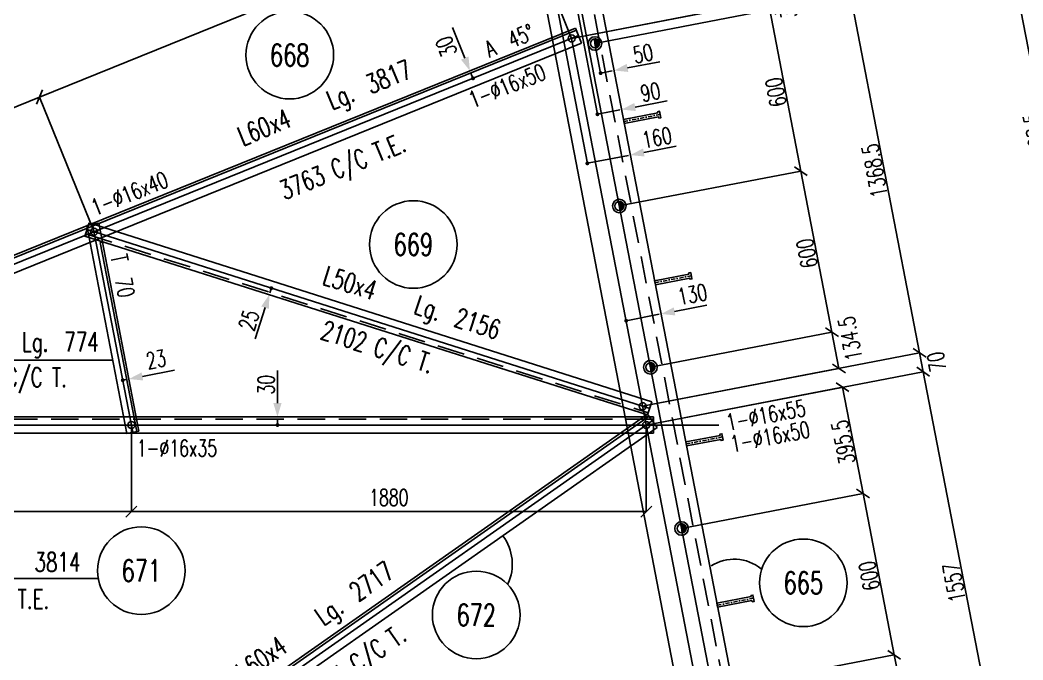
# Model space of a CAD drawing. Extents: x 650600 to 666820, y -4460 to 7020.
# Drawn here: x 656756 to 660417, y 2921 to 5260 of the extents above; entities that cross this region are included whole.
import ezdxf
from ezdxf.enums import TextEntityAlignment as Align

# ---------------------------------------------------------------- set-up
doc = ezdxf.new("R2010")
doc.units = 0
doc.header["$LTSCALE"] = 200
doc.header["$MEASUREMENT"] = 0
doc.linetypes.add('DASHDOT', pattern=[1, 0.5, -0.25, 0, -0.25])
doc.linetypes.add('DASHED', pattern=[0.75, 0.5, -0.25])
doc.layers.get('0').update_dxf_attribs({"linetype": 'CONTINUOUS'})
for name, color, linetype in [('ASSI', 6, 'CONTINUOUS'), ('BOLLINI_1', 7, 'CONTINUOUS'), ('Echelon', 1, 'CONTINUOUS'), ('FORI', 2, 'CONTINUOUS'), ('LINEA_ANG', 2, 'CONTINUOUS'), ('LS', 7, 'CONTINUOUS'), ('MZ', 6, 'DASHDOT'), ('QT_MAL', 7, 'CONTINUOUS'), ('QT_MPR', 7, 'CONTINUOUS'), ('QT_MSP', 7, 'CONTINUOUS'), ('TRAT-Y', 7, 'DASHED')]:
    doc.layers.add(name, color=color, linetype=linetype)
doc.styles.add('QUOTE', font='ROMANS8.SHX', dxfattribs={"width": 0.7})
doc.styles.add('RQL', font='ROMANS8.SHX', dxfattribs={"width": 0.7})
doc.styles.add('RS', font='ROMANS8.shx', dxfattribs={"width": 0.7})
doc.styles.get("Standard").update_dxf_attribs({"font": 'ROMANS8.SHX', "width": 0.7})
doc.dimstyles.new('FRECCE1', dxfattribs={"dimtxt": 60, "dimasz": 6.66, "dimexe": 0, "dimexo": 0, "dimgap": 1, "dimtad": 1, "dimzin": 0, "dimdsep": 46, "dimtxsty": 'RS', "dimblk1": 'QUOTP', "dimblk2": 'QUOTF', "dimsah": 1, "dimcen": 0, "dimclrd": 2, "dimclre": 2, "dimclrt": 7, "dimadec": 0, "dimazin": 0, "dimtfac": 1, "dimtix": 1, "dimtmove": 2, "dimatfit": 3, "dimldrblk": 'QUOTP', "dimfxl": 1, "dimtolj": 1, "dimtzin": 0, "dimarcsym": 0})
doc.dimstyles.new('TRATTO', dxfattribs={"dimscale": 0, "dimtxt": 60, "dimasz": 40, "dimexe": 0, "dimexo": 0, "dimgap": 5, "dimtad": 1, "dimrnd": 0.5, "dimdsep": 46, "dimtxsty": 'RS', "dimblk1": 'OBLIQUE', "dimblk2": 'OBLIQUE', "dimsah": 1, "dimcen": 0.09, "dimclrd": 2, "dimclre": 2, "dimclrt": 7, "dimadec": 0, "dimazin": 0, "dimtfac": 1, "dimtix": 1, "dimtmove": 2, "dimatfit": 3, "dimfxl": 1, "dimtolj": 1, "dimtzin": 0, "dimarcsym": 0})

# ---------------------------------------------------------------- blocks, each defined once
blk = doc.blocks.new('ASSE98')
blk.add_line((0, 0), (1, 0))
at = {"color": 7, "flags": 1}
for tag, p in [('LAV1', (3.07431, 6.82847)), ('LAV2', (3.07431, 6.49513)), ('LAV3', (3.07431, 6.1618)), ('LAV4', (3.07431, 5.82847)), ('LAV5', (3.07431, 5.49513)), ('LAV6', (3.07431, 5.1618)), ('LAV7', (3.07431, 4.82847)), ('LAV8', (3.07431, 4.49513)), ('LAV9', (3.07431, 4.1618)), ('LAV10', (3.07431, 3.82847))]:
    blk.add_attdef(tag, p, '', height=0.2, dxfattribs=at)
at = {"color": 7, "style": 'QUOTE', "width": 0.5, "flags": 1}
for tag, p in [('TI', (1.38308, 6.82731)), ('DI_S', (1.38308, 6.42178)), ('D_S', (1.38308, 6.02092)), ('E_S', (1.38308, 5.68065)), ('NFORI', (1.36454, 5.29792)), ('ALAR', (1.36349, 4.93246)), ('FAM', (1.3775, 4.54645)), ('ALA', (1.38308, 4.19257)), ('DISP2', (1.38308, 3.84971)), ('DISP1', (1.38308, 3.50686)), ('PINZAF', (1.38308, 3.164)), ('PINZAI', (1.38308, 2.82114)), ('TRP', (1.38308, 2.47829)), ('NP', (1.38308, 2.13543)), ('SV', (1.38308, 1.79257)), ('PESO', (1.38308, 1.44971)), ('QUA', (1.38308, 1.10686)), ('LUN', (1.38308, 0.764)), ('PROF', (1.38308, 0.42114)), ('POS', (1.38308, 0.07829))]:
    blk.add_attdef(tag, p, '', height=0.2, dxfattribs=at)
blk = doc.blocks.new('QUOTP')
at = {"layer": 'ASSI', "color": 2, "const_width": 1.07}
blk.add_lwpolyline([(-0.53, 0, 1), (0.53, 0, 1)], format="xyb", close=True, dxfattribs=at)
blk = doc.blocks.new('QUOTF')
at = {"layer": 'LS', "color": 2}
blk.add_line((7.5, 0), (25.5, 0), dxfattribs=at)
blk.add_solid([(7.5, 2.25), (0, 0), (7.5, -2.25)], dxfattribs=at)
blk = doc.blocks.new('*D19')
at = {"layer": 'QT_MAL', "color": 2, "lineweight": -2, "transparency": 16777216}
for p, q in [((658833.6, 4737.3), (658977.6, 4765.1)), ((658827, 4736), (658827, 4736))]:
    blk.add_line(p, q, dxfattribs=at)
at = {"layer": 'QT_MAL', "color": 2, "lineweight": -2, "transparency": 16777216, "xscale": 6.66, "yscale": 6.66, "zscale": 6.66}
for name, p, rotation in [('QUOTF', (658984.1, 4766.3), 10.91543261025215), ('QUOTP', (658827, 4736), 190.9154326102521)]:
    blk.add_blockref(name, p, dxfattribs=dict(at, rotation=rotation))
at = {"layer": 'QT_MAL', "color": 7, "transparency": 16777216, "insert": (659081, 4829.9), "char_height": 60, "attachment_point": 5, "rotation": 10.9154, "style": 'RS'}
blk.add_mtext('\\A1;160', dxfattribs=at)
blk = doc.blocks.new('*D20')
at = {"layer": 'QT_MAL', "color": 2, "lineweight": -2, "transparency": 16777216}
for p, q in [((658863.7, 4915.4), (658863.7, 4915.4)), ((658870.3, 4916.7), (658945.6, 4931.2)), ((658952.1, 4932.4), (658952.1, 4932.4))]:
    blk.add_line(p, q, dxfattribs=at)
at = {"layer": 'QT_MAL', "color": 2, "lineweight": -2, "transparency": 16777216, "xscale": 6.66, "yscale": 6.66, "zscale": 6.66}
for name, p, rotation in [('QUOTF', (658952.1, 4932.4), 10.91543261025337), ('QUOTP', (658863.7, 4915.4), 190.9154326102534)]:
    blk.add_blockref(name, p, dxfattribs=dict(at, rotation=rotation))
at = {"layer": 'QT_MAL', "color": 7, "transparency": 16777216, "insert": (659057.2, 4996.4), "char_height": 60, "attachment_point": 5, "rotation": 10.9154, "style": 'RS'}
blk.add_mtext('\\A1;90', dxfattribs=at)
blk = doc.blocks.new('16')
blk.add_circle((0, 0), 1)
blk = doc.blocks.new('_OBLIQUE')
at = {"color": 0, "linetype": 'ByBlock'}
blk.add_line((-0.5, -0.5), (0.5, 0.5), dxfattribs=at)
blk = doc.blocks.new('*D29')
at = {"layer": 'QT_MPR', "color": 2, "lineweight": -2, "transparency": 16777216}
for p, q in [((658570.3, 5684.5), (656826.6, 4978.1)), ((658769.6, 5192.5), (658570.3, 5684.5)), ((657025.8, 4486.1), (656826.6, 4978.1))]:
    blk.add_line(p, q, dxfattribs=at)
at = {"layer": 'QT_MPR', "color": 2, "lineweight": -2, "transparency": 16777216, "xscale": 40, "yscale": 40, "zscale": 40}
for p, rotation in [((658570.3, 5684.5), 22.05276340937725), ((656826.6, 4978.1), 202.0527634093773)]:
    blk.add_blockref('_OBLIQUE', p, dxfattribs=dict(at, rotation=rotation))
at = {"layer": 'QT_MPR', "color": 7, "transparency": 16777216, "insert": (657755.8, 5415.3), "char_height": 60, "attachment_point": 5, "rotation": 22.0528, "style": 'RS'}
blk.add_mtext('\\A1;1881.5', dxfattribs=at)
blk = doc.blocks.new('*D30')
at = {"layer": 'QT_MPR', "color": 2, "lineweight": -2, "transparency": 16777216}
for p, q in [((656826.6, 4978.1), (655082.8, 4271.7)), ((657025.8, 4486.1), (656826.6, 4978.1)), ((655282.1, 3779.8), (655082.8, 4271.7))]:
    blk.add_line(p, q, dxfattribs=at)
at = {"layer": 'QT_MPR', "color": 2, "lineweight": -2, "transparency": 16777216, "xscale": 40, "yscale": 40, "zscale": 40}
for p, rotation in [((656826.6, 4978.1), 22.05276340937725), ((655082.8, 4271.7), 202.0527634093773)]:
    blk.add_blockref('_OBLIQUE', p, dxfattribs=dict(at, rotation=rotation))
at = {"layer": 'QT_MPR', "color": 7, "transparency": 16777216, "insert": (655940.2, 4669.4), "char_height": 60, "attachment_point": 5, "rotation": 22.0528, "style": 'RS'}
blk.add_mtext('\\A1;1881.5', dxfattribs=at)
blk = doc.blocks.new('*D31')
at = {"layer": 'QT_MPR', "color": 2, "lineweight": -2, "transparency": 16777216}
for p, q in [((657162.1, 3779.8), (657162.1, 3463.4)), ((659042, 3779.8), (659042, 3463.4)), ((659042, 3463.4), (657162.1, 3463.4))]:
    blk.add_line(p, q, dxfattribs=at)
at = {"layer": 'QT_MPR', "color": 2, "lineweight": -2, "transparency": 16777216, "xscale": 40, "yscale": 40, "zscale": 40, "rotation": 180}
blk.add_blockref('_OBLIQUE', (657162.1, 3463.4), dxfattribs=at)
at = {"layer": 'QT_MPR', "color": 2, "lineweight": -2, "transparency": 16777216, "xscale": 40, "yscale": 40, "zscale": 40}
blk.add_blockref('_OBLIQUE', (659042, 3463.4), dxfattribs=at)
at = {"layer": 'QT_MPR', "color": 7, "transparency": 16777216, "insert": (658102, 3515.1), "char_height": 60, "attachment_point": 5, "style": 'RS'}
blk.add_mtext('\\A1;1880', dxfattribs=at)
blk = doc.blocks.new('*D32')
at = {"layer": 'QT_MPR', "color": 2, "lineweight": -2, "transparency": 16777216}
for p, q in [((655282.1, 3779.8), (655282.1, 3463.4)), ((657162.1, 3779.8), (657162.1, 3463.4)), ((657162.1, 3463.4), (655282.1, 3463.4))]:
    blk.add_line(p, q, dxfattribs=at)
at = {"layer": 'QT_MPR', "color": 2, "lineweight": -2, "transparency": 16777216, "xscale": 40, "yscale": 40, "zscale": 40, "rotation": 180}
blk.add_blockref('_OBLIQUE', (655282.1, 3463.4), dxfattribs=at)
at = {"layer": 'QT_MPR', "color": 2, "lineweight": -2, "transparency": 16777216, "xscale": 40, "yscale": 40, "zscale": 40}
blk.add_blockref('_OBLIQUE', (657162.1, 3463.4), dxfattribs=at)
at = {"layer": 'QT_MPR', "color": 7, "transparency": 16777216, "insert": (656222.1, 3512), "char_height": 60, "attachment_point": 5, "style": 'RS'}
blk.add_mtext('\\A1;1880', dxfattribs=at)
blk = doc.blocks.new('P20')
at = {"color": 0}
for p, q in [((0, 0.98), (0.02, 1)), ((0, 0.94), (0.06, 1)), ((1, -0.01), (0, 0.99)), ((0, 0.89), (0.1, 0.99)), ((0, 0.85), (0.14, 0.99)), ((0, 0.8), (0.18, 0.98)), ((0, 0.76), (0.22, 0.98)), ((0, 0.71), (0.25, 0.97)), ((0, 0.67), (0.29, 0.96)), ((1, -0.05), (0, 0.95)), ((0, 0.62), (0.32, 0.95)), ((0, 0.58), (0.36, 0.93)), ((0, 0.53), (0.39, 0.92)), ((0, 0.49), (0.42, 0.91)), ((1, -0.09), (0, 0.9)), ((0, 0.44), (0.45, 0.89)), ((0, 0.4), (0.48, 0.88)), ((0.99, -0.13), (0, 0.86)), ((0, 0.35), (0.51, 0.86)), ((0, 0.31), (0.54, 0.84)), ((0, 0.26), (0.56, 0.83)), ((0.99, -0.17), (0, 0.81)), ((0, 0.22), (0.59, 0.81)), ((0, 0.17), (0.61, 0.79)), ((0.98, -0.21), (0, 0.77)), ((0, 0.13), (0.64, 0.77)), ((0, 0.08), (0.66, 0.75)), ((0, 0.04), (0.69, 0.73)), ((0.97, -0.25), (0, 0.72)), ((0, -0.01), (0.71, 0.7)), ((0.96, -0.28), (0, 0.68)), ((0, -0.05), (0.73, 0.68)), ((0, -0.1), (0.75, 0.66)), ((0.95, -0.32), (0, 0.63)), ((0, -0.14), (0.77, 0.63)), ((0, -0.19), (0.79, 0.61)), ((0.94, -0.35), (0, 0.59)), ((0, -0.23), (0.81, 0.58)), ((0, -0.28), (0.83, 0.56)), ((0.92, -0.38), (0, 0.54)), ((0, -0.32), (0.85, 0.53)), ((0.91, -0.41), (0, 0.5)), ((0, -0.36), (0.87, 0.5)), ((0, -0.41), (0.88, 0.47)), ((0.9, -0.44), (0, 0.45)), ((0, -0.45), (0.9, 0.44)), ((0.88, -0.47), (0, 0.41)), ((0, -0.5), (0.91, 0.41)), ((0, -0.54), (0.92, 0.38)), ((0.87, -0.5), (0, 0.36)), ((0, -0.59), (0.94, 0.35)), ((0.85, -0.53), (0, 0.32)), ((0, -0.63), (0.95, 0.31)), ((0, -0.68), (0.96, 0.28)), ((0.83, -0.56), (0, 0.27)), ((0, -0.72), (0.97, 0.25)), ((0.81, -0.58), (0, 0.23)), ((0, -0.77), (0.98, 0.21)), ((0.79, -0.61), (0, 0.18)), ((0, -0.81), (0.99, 0.17)), ((0.77, -0.63), (0, 0.14)), ((0, -0.86), (0.99, 0.13)), ((0.75, -0.66), (0, 0.09)), ((0, -0.9), (1, 0.09)), ((0.73, -0.68), (0, 0.05)), ((0, -0.95), (1, 0.05)), ((0.71, -0.7), (0, 0.01)), ((0, -0.99), (1, 0.01)), ((1, 0.04), (0.04, 1)), ((1, 0.09), (0.09, 1)), ((0.99, 0.14), (0.14, 0.99)), ((0.98, 0.19), (0.19, 0.98)), ((0.97, 0.25), (0.25, 0.97)), ((0.95, 0.31), (0.31, 0.95)), ((0.92, 0.38), (0.38, 0.92)), ((0.88, 0.47), (0.47, 0.88)), ((0.81, 0.59), (0.59, 0.81)), ((0.69, -0.73), (0, -0.04)), ((0.66, -0.75), (0, -0.08)), ((0.64, -0.77), (0, -0.13)), ((0.61, -0.79), (0, -0.17)), ((0.59, -0.81), (0, -0.22)), ((0.56, -0.83), (0, -0.26)), ((0.54, -0.84), (0, -0.31)), ((0.51, -0.86), (0, -0.35)), ((0.48, -0.88), (0, -0.4)), ((0.45, -0.89), (0, -0.44)), ((0.42, -0.91), (0, -0.49)), ((0.39, -0.92), (0, -0.53)), ((0.36, -0.93), (0, -0.58)), ((0.32, -0.95), (0, -0.62)), ((0.29, -0.96), (0, -0.67)), ((0.25, -0.97), (0, -0.71)), ((0.22, -0.98), (0, -0.76)), ((0.18, -0.98), (0, -0.8)), ((0.14, -0.99), (0, -0.85)), ((0.1, -0.99), (0, -0.89)), ((0.04, -1), (1, -0.04)), ((0.09, -1), (1, -0.09)), ((0.14, -0.99), (0.99, -0.14)), ((0.19, -0.98), (0.98, -0.19)), ((0.25, -0.97), (0.97, -0.25)), ((0.31, -0.95), (0.95, -0.31)), ((0.38, -0.92), (0.92, -0.38)), ((0.47, -0.88), (0.88, -0.47)), ((0.59, -0.81), (0.81, -0.59))]:
    blk.add_line(p, q, dxfattribs=at)
for radius in [1.5, 1]:
    blk.add_circle((0, 0), radius)
blk = doc.blocks.new('*D33')
at = {"layer": 'QT_MAL', "color": 2, "lineweight": -2, "transparency": 16777216}
for p, q in [((658875.5, 5065.7), (658875.5, 5065.7)), ((658882, 5067), (658918, 5073.9)), ((658924.6, 5075.2), (658924.6, 5075.2))]:
    blk.add_line(p, q, dxfattribs=at)
at = {"layer": 'QT_MAL', "color": 2, "lineweight": -2, "transparency": 16777216, "xscale": 6.66, "yscale": 6.66, "zscale": 6.66}
for name, p, rotation in [('QUOTF', (658924.6, 5075.2), 10.91543261024502), ('QUOTP', (658875.5, 5065.7), 190.915432610245)]:
    blk.add_blockref(name, p, dxfattribs=dict(at, rotation=rotation))
at = {"layer": 'QT_MAL', "color": 7, "transparency": 16777216, "insert": (659030.2, 5137.2), "char_height": 60, "attachment_point": 5, "rotation": 10.9154, "style": 'RS'}
blk.add_mtext('\\A1;50', dxfattribs=at)
blk = doc.blocks.new('A$C6E393FD9')
at = {"layer": 'Echelon', "color": 3}
blk.add_lwpolyline([(2.5, 0), (0, 19.8), (168.6, 41.4), (167.9, 47.2), (177.8, 48.5), (181.8, 17.1), (171.9, 15.8), (171.2, 21.6), (2.5, 0)], close=True, dxfattribs=at)
at = {"layer": 'MZ', "ltscale": 0.2}
blk.add_line((1.3, 9.9), (179.8, 32.8), dxfattribs=at)
blk = doc.blocks.new('*D55')
at = {"layer": 'QT_MPR', "color": 2, "lineweight": -2, "transparency": 16777216}
for p, q in [((658791.8, 5288.5), (659763.9, 5475.9)), ((659763.9, 5475.9), (659780.9, 5387.6)), ((658769.6, 5192.5), (659780.9, 5387.6))]:
    blk.add_line(p, q, dxfattribs=at)
at = {"layer": 'QT_MPR', "color": 2, "lineweight": -2, "transparency": 16777216, "xscale": 40, "yscale": 40, "zscale": 40}
for p, rotation in [((659763.9, 5475.9), 100.9154326102433), ((659780.9, 5387.6), 280.9154326102433)]:
    blk.add_blockref('_OBLIQUE', p, dxfattribs=dict(at, rotation=rotation))
at = {"layer": 'QT_MPR', "color": 7, "transparency": 16777216, "insert": (659738, 5425.1), "char_height": 60, "attachment_point": 5, "rotation": 100.9154, "style": 'RS'}
blk.add_mtext('\\A1;90', dxfattribs=at)
blk = doc.blocks.new('*D56')
at = {"layer": 'QT_MPR', "color": 2, "lineweight": -2, "transparency": 16777216}
for p, q in [((658769.6, 5192.5), (659780.9, 5387.6)), ((659780.9, 5387.6), (660040.1, 4043.5)), ((659028.7, 3848.5), (660040.1, 4043.5))]:
    blk.add_line(p, q, dxfattribs=at)
at = {"layer": 'QT_MPR', "color": 2, "lineweight": -2, "transparency": 16777216, "xscale": 40, "yscale": 40, "zscale": 40}
for p, rotation in [((659780.9, 5387.6), 100.9154326102433), ((660040.1, 4043.5), 280.9154326102433)]:
    blk.add_blockref('_OBLIQUE', p, dxfattribs=dict(at, rotation=rotation))
at = {"layer": 'QT_MPR', "color": 7, "transparency": 16777216, "insert": (659876.1, 4708.9), "char_height": 60, "attachment_point": 5, "rotation": 100.9154, "style": 'RS'}
blk.add_mtext('\\A1;1368.5', dxfattribs=at)
blk = doc.blocks.new('*D57')
at = {"layer": 'QT_MPR', "color": 2, "lineweight": -2, "transparency": 16777216}
for p, q in [((659028.7, 3848.5), (660040.1, 4043.5)), ((660040.1, 4043.5), (660053.4, 3974.8)), ((659042, 3779.8), (660053.4, 3974.8))]:
    blk.add_line(p, q, dxfattribs=at)
at = {"layer": 'QT_MPR', "color": 2, "lineweight": -2, "transparency": 16777216, "xscale": 40, "yscale": 40, "zscale": 40}
for p, rotation in [((660040.1, 4043.5), 100.9154326102433), ((660053.4, 3974.8), 280.9154326102433)]:
    blk.add_blockref('_OBLIQUE', p, dxfattribs=dict(at, rotation=rotation))
at = {"layer": 'QT_MPR', "color": 7, "transparency": 16777216, "insert": (660102.5, 4011.2), "char_height": 60, "attachment_point": 5, "rotation": 100.9154, "style": 'RS'}
blk.add_mtext('\\A1;70', dxfattribs=at)
blk = doc.blocks.new('*D58')
at = {"layer": 'QT_MPR', "color": 2, "lineweight": -2, "transparency": 16777216}
for p, q in [((659042, 3779.8), (660053.4, 3974.8)), ((660053.4, 3974.8), (660348.2, 2446.1)), ((659336.8, 2251.1), (660348.2, 2446.1))]:
    blk.add_line(p, q, dxfattribs=at)
at = {"layer": 'QT_MPR', "color": 2, "lineweight": -2, "transparency": 16777216, "xscale": 40, "yscale": 40, "zscale": 40}
for p, rotation in [((660053.4, 3974.8), 100.9154326102433), ((660348.2, 2446.1), 280.9154326102433)]:
    blk.add_blockref('_OBLIQUE', p, dxfattribs=dict(at, rotation=rotation))
at = {"layer": 'QT_MPR', "color": 7, "transparency": 16777216, "insert": (660166.4, 3203.8), "char_height": 60, "attachment_point": 5, "rotation": 100.9154, "style": 'RS'}
blk.add_mtext('\\A1;1557', dxfattribs=at)
blk = doc.blocks.new('*D65')
at = {"layer": 'QT_MSP', "color": 2, "lineweight": -2, "transparency": 16777216}
for p, q in [((658769.6, 5192.5), (659486.3, 5330.8)), ((659486.3, 5330.8), (659492.8, 5297.1)), ((658854.6, 5174), (659492.8, 5297.1))]:
    blk.add_line(p, q, dxfattribs=at)
at = {"layer": 'QT_MSP', "color": 2, "lineweight": -2, "transparency": 16777216, "xscale": 40, "yscale": 40, "zscale": 40}
for p, rotation in [((659486.3, 5330.8), 100.9154326102433), ((659492.8, 5297.1), 280.9154326102433)]:
    blk.add_blockref('_OBLIQUE', p, dxfattribs=dict(at, rotation=rotation))
at = {"layer": 'QT_MSP', "color": 7, "transparency": 16777216, "insert": (659559.5, 5302.5), "char_height": 60, "attachment_point": 5, "rotation": 100.9154, "style": 'RS'}
blk.add_mtext('\\A1;34', dxfattribs=at)
blk = doc.blocks.new('*D66')
at = {"layer": 'QT_MSP', "color": 2, "lineweight": -2, "transparency": 16777216}
for p, q in [((658854.6, 5174), (659492.8, 5297.1)), ((659492.8, 5297.1), (659606.4, 4708)), ((658943.6, 4580.2), (659606.4, 4708))]:
    blk.add_line(p, q, dxfattribs=at)
at = {"layer": 'QT_MSP', "color": 2, "lineweight": -2, "transparency": 16777216, "xscale": 40, "yscale": 40, "zscale": 40}
for p, rotation in [((659492.8, 5297.1), 100.9154326102433), ((659606.4, 4708), 280.9154326102433)]:
    blk.add_blockref('_OBLIQUE', p, dxfattribs=dict(at, rotation=rotation))
at = {"layer": 'QT_MSP', "color": 7, "transparency": 16777216, "insert": (659515.3, 4995.9), "char_height": 60, "attachment_point": 5, "rotation": 100.9154, "style": 'RS'}
blk.add_mtext('\\A1;600', dxfattribs=at)
blk = doc.blocks.new('*D67')
at = {"layer": 'QT_MSP', "color": 2, "lineweight": -2, "transparency": 16777216}
for p, q in [((658943.6, 4580.2), (659606.4, 4708)), ((659606.4, 4708), (659720.1, 4118.8)), ((659057.3, 3991), (659720.1, 4118.8))]:
    blk.add_line(p, q, dxfattribs=at)
at = {"layer": 'QT_MSP', "color": 2, "lineweight": -2, "transparency": 16777216, "xscale": 40, "yscale": 40, "zscale": 40}
for p, rotation in [((659606.4, 4708), 100.9154326102433), ((659720.1, 4118.8), 280.9154326102433)]:
    blk.add_blockref('_OBLIQUE', p, dxfattribs=dict(at, rotation=rotation))
at = {"layer": 'QT_MSP', "color": 7, "transparency": 16777216, "insert": (659628.9, 4406.8), "char_height": 60, "attachment_point": 5, "rotation": 100.9154, "style": 'RS'}
blk.add_mtext('\\A1;600', dxfattribs=at)
blk = doc.blocks.new('*D68')
at = {"layer": 'QT_MSP', "color": 2, "lineweight": -2, "transparency": 16777216}
for p, q in [((659057.3, 3991), (659720.1, 4118.8)), ((659720.1, 4118.8), (659745.5, 3986.7)), ((659028.7, 3848.5), (659745.5, 3986.7))]:
    blk.add_line(p, q, dxfattribs=at)
at = {"layer": 'QT_MSP', "color": 2, "lineweight": -2, "transparency": 16777216, "xscale": 40, "yscale": 40, "zscale": 40}
for p, rotation in [((659720.1, 4118.8), 100.9154326102433), ((659745.5, 3986.7), 280.9154326102433)]:
    blk.add_blockref('_OBLIQUE', p, dxfattribs=dict(at, rotation=rotation))
at = {"layer": 'QT_MSP', "color": 7, "transparency": 16777216, "insert": (659786.3, 4095.8), "char_height": 60, "attachment_point": 5, "rotation": 100.9154, "style": 'RS'}
blk.add_mtext('\\A1;134.5', dxfattribs=at)
blk = doc.blocks.new('*D69')
at = {"layer": 'QT_MSP', "color": 2, "lineweight": -2, "transparency": 16777216}
for p, q in [((659042, 3779.8), (659758.8, 3918)), ((659758.8, 3918), (659833.7, 3529.7)), ((659170.9, 3401.9), (659833.7, 3529.7))]:
    blk.add_line(p, q, dxfattribs=at)
at = {"layer": 'QT_MSP', "color": 2, "lineweight": -2, "transparency": 16777216, "xscale": 40, "yscale": 40, "zscale": 40}
for p, rotation in [((659758.8, 3918), 100.9154326102433), ((659833.7, 3529.7), 280.9154326102433)]:
    blk.add_blockref('_OBLIQUE', p, dxfattribs=dict(at, rotation=rotation))
at = {"layer": 'QT_MSP', "color": 7, "transparency": 16777216, "insert": (659761.9, 3717.2), "char_height": 60, "attachment_point": 5, "rotation": 100.9154, "style": 'RS'}
blk.add_mtext('\\A1;395.5', dxfattribs=at)
blk = doc.blocks.new('*D70')
at = {"layer": 'QT_MSP', "color": 2, "lineweight": -2, "transparency": 16777216}
for p, q in [((659170.9, 3401.9), (659833.7, 3529.7)), ((659833.7, 3529.7), (659947.3, 2940.6)), ((659284.5, 2812.7), (659947.3, 2940.6))]:
    blk.add_line(p, q, dxfattribs=at)
at = {"layer": 'QT_MSP', "color": 2, "lineweight": -2, "transparency": 16777216, "xscale": 40, "yscale": 40, "zscale": 40}
for p, rotation in [((659833.7, 3529.7), 100.9154326102433), ((659947.3, 2940.6), 280.9154326102433)]:
    blk.add_blockref('_OBLIQUE', p, dxfattribs=dict(at, rotation=rotation))
at = {"layer": 'QT_MSP', "color": 7, "transparency": 16777216, "insert": (659856.1, 3228.5), "char_height": 60, "attachment_point": 5, "rotation": 100.9154, "style": 'RS'}
blk.add_mtext('\\A1;600', dxfattribs=at)
blk = doc.blocks.new('*D71')
at = {"layer": 'QT_MSP', "color": 2, "lineweight": -2, "transparency": 16777216}
for p, q in [((659284.5, 2812.7), (659947.3, 2940.6)), ((659947.3, 2940.6), (660053.6, 2389.3)), ((659336.8, 2251.1), (660053.6, 2389.3))]:
    blk.add_line(p, q, dxfattribs=at)
at = {"layer": 'QT_MSP', "color": 2, "lineweight": -2, "transparency": 16777216, "xscale": 40, "yscale": 40, "zscale": 40}
for p, rotation in [((659947.3, 2940.6), 100.9154326102433), ((660053.6, 2389.3), 280.9154326102433)]:
    blk.add_blockref('_OBLIQUE', p, dxfattribs=dict(at, rotation=rotation))
at = {"layer": 'QT_MSP', "color": 7, "transparency": 16777216, "insert": (659966.1, 2658.3), "char_height": 60, "attachment_point": 5, "rotation": 100.9154, "style": 'RS'}
blk.add_mtext('\\A1;561.5', dxfattribs=at)
blk = doc.blocks.new('*D85')
at = {"layer": 'QT_MPR', "color": 2, "lineweight": -2, "transparency": 16777216}
for p, q in [((661381.4, 5696.2), (660370.1, 5501.2)), ((660370.1, 5501.2), (660629.3, 4157.2)), ((661640.6, 4352.2), (660629.3, 4157.2))]:
    blk.add_line(p, q, dxfattribs=at)
at = {"layer": 'QT_MPR', "color": 2, "lineweight": -2, "transparency": 16777216, "xscale": 40, "yscale": 40, "zscale": 40}
for p, rotation in [((660370.1, 5501.2), 100.9154326102502), ((660629.3, 4157.2), 280.9154326102502)]:
    blk.add_blockref('_OBLIQUE', p, dxfattribs=dict(at, rotation=rotation))
at = {"layer": 'QT_MPR', "color": 7, "transparency": 16777216, "insert": (660465.3, 4822.5), "char_height": 60, "attachment_point": 5, "rotation": 100.9154, "style": 'RS'}
blk.add_mtext('\\A1;1368.5', dxfattribs=at)
blk = doc.blocks.new('*D107')
at = {"layer": 'QT_MAL', "color": 2, "lineweight": -2, "transparency": 16777216}
blk.add_line((658975, 4162.3), (659089.6, 4184.4), dxfattribs=at)
at = {"layer": 'QT_MAL', "color": 2, "lineweight": -2, "transparency": 16777216, "xscale": 6.66, "yscale": 6.66, "zscale": 6.66}
for name, p, rotation in [('QUOTF', (659096.1, 4185.6), 10.91543261024329), ('QUOTP', (658968.5, 4161), 190.9154326102433)]:
    blk.add_blockref(name, p, dxfattribs=dict(at, rotation=rotation))
at = {"layer": 'QT_MAL', "color": 7, "transparency": 16777216, "insert": (659210.2, 4257.1), "char_height": 60, "attachment_point": 5, "rotation": 10.9154, "style": 'RS'}
blk.add_mtext('\\A1;130', dxfattribs=at)
blk = doc.blocks.new('*D112')
at = {"layer": 'QT_MPR', "color": 2, "lineweight": -2, "transparency": 16777216}
for p, q in [((655282.1, 3779.8), (654541.8, 3014.5)), ((654541.8, 3014.5), (656122, 1485.8)), ((656862.3, 2251.1), (656122, 1485.8))]:
    blk.add_line(p, q, dxfattribs=at)
at = {"layer": 'QT_MPR', "color": 2, "lineweight": -2, "transparency": 16777216, "xscale": 40, "yscale": 40, "zscale": 40}
for p, rotation in [((654541.8, 3014.5), 135.948976031042), ((656122, 1485.8), 315.948976031042)]:
    blk.add_blockref('_OBLIQUE', p, dxfattribs=dict(at, rotation=rotation))
at = {"layer": 'QT_MPR', "color": 7, "transparency": 16777216, "insert": (655356.3, 2275.4), "char_height": 60, "attachment_point": 5, "rotation": 315.949, "style": 'RS'}
blk.add_mtext('\\A1;2198.5', dxfattribs=at)
blk = doc.blocks.new('*D150')
at = {"layer": 'QT_MAL', "color": 2, "lineweight": -2, "transparency": 16777216}
for p, q in [((658398, 5074.4), (658398, 5074.4)), ((658406.8, 5052.8), (658400.5, 5068.2)), ((658409.3, 5046.6), (658409.3, 5046.6))]:
    blk.add_line(p, q, dxfattribs=at)
at = {"layer": 'QT_MAL', "color": 2, "lineweight": -2, "transparency": 16777216, "xscale": 6.66, "yscale": 6.66, "zscale": 6.66}
for name, p, rotation in [('QUOTF', (658398, 5074.4), 112.0527634093772), ('QUOTP', (658409.3, 5046.6), 292.0527634093772)]:
    blk.add_blockref(name, p, dxfattribs=dict(at, rotation=rotation))
at = {"layer": 'QT_MAL', "color": 7, "transparency": 16777216, "insert": (658311.6, 5162.5), "char_height": 60, "attachment_point": 5, "rotation": 112.0528, "style": 'RS'}
blk.add_mtext('\\A1;30', dxfattribs=at)
blk = doc.blocks.new('*D151')
at = {"layer": 'QT_MAL', "color": 2, "lineweight": -2, "transparency": 16777216}
blk.add_line((657695.4, 3786.4), (657695.4, 3803.1), dxfattribs=at)
at = {"layer": 'QT_MAL', "color": 2, "lineweight": -2, "transparency": 16777216, "xscale": 6.66, "yscale": 6.66, "zscale": 6.66}
for name, p, rotation in [('QUOTF', (657695.4, 3809.8), 90), ('QUOTP', (657695.4, 3779.8), 270)]:
    blk.add_blockref(name, p, dxfattribs=dict(at, rotation=rotation))
at = {"layer": 'QT_MAL', "color": 7, "transparency": 16777216, "insert": (657654.3, 3927.4), "char_height": 60, "attachment_point": 5, "rotation": 90, "style": 'RS'}
blk.add_mtext('\\A1;30', dxfattribs=at)
blk = doc.blocks.new('*D152')
at = {"layer": 'QT_MAL', "color": 2, "lineweight": -2, "transparency": 16777216}
blk.add_line((657137, 3944.8), (657146.5, 3946.6), dxfattribs=at)
at = {"layer": 'QT_MAL', "color": 2, "lineweight": -2, "transparency": 16777216, "xscale": 6.66, "yscale": 6.66, "zscale": 6.66}
for name, p, rotation in [('QUOTF', (657153.1, 3947.9), 10.91543261003485), ('QUOTP', (657130.5, 3943.5), 190.9154326100348)]:
    blk.add_blockref(name, p, dxfattribs=dict(at, rotation=rotation))
at = {"layer": 'QT_MAL', "color": 7, "transparency": 16777216, "insert": (657252.1, 4019.5), "char_height": 60, "attachment_point": 5, "rotation": 10.9154, "style": 'RS'}
blk.add_mtext('\\A1;23', dxfattribs=at)
blk = doc.blocks.new('*D153')
at = {"layer": 'QT_MAL', "color": 2, "lineweight": -2, "transparency": 16777216}
for p, q in [((657665.5, 4256.3), (657665.5, 4256.3)), ((657671, 4273.8), (657667.5, 4262.6)), ((657673.1, 4280.1), (657673.1, 4280.1))]:
    blk.add_line(p, q, dxfattribs=at)
at = {"layer": 'QT_MAL', "color": 2, "lineweight": -2, "transparency": 16777216, "xscale": 6.66, "yscale": 6.66, "zscale": 6.66}
for name, p, rotation in [('QUOTP', (657673.1, 4280.1), 72.34070623556609), ('QUOTF', (657665.5, 4256.3), 252.340706235566)]:
    blk.add_blockref(name, p, dxfattribs=dict(at, rotation=rotation))
at = {"layer": 'QT_MAL', "color": 7, "transparency": 16777216, "insert": (657591.2, 4162.8), "char_height": 60, "attachment_point": 5, "rotation": 72.3407, "style": 'RS'}
blk.add_mtext('\\A1;25', dxfattribs=at)
blk = doc.blocks.new('xxx')
blk.add_circle((0, 0), 8)
at = {"color": 3, "style": 'RQL', "width": 0.7}
blk.add_attdef('POS', text='', height=4, dxfattribs=at).set_placement((0, 0), align=Align.MIDDLE)
at = {"color": 3, "style": 'RQL', "width": 0.7, "flags": 1}
blk.add_attdef('POS1', (-0.39, -5.42), '', height=2, dxfattribs=at)
at = {"style": 'RQL', "width": 0.7, "flags": 1}
blk.add_attdef('TIPO', (-0.39, -8.66), '', height=2, dxfattribs=at)
blk = doc.blocks.new('bull')
at = {"style": 'RS', "width": 0.7, "flags": 1}
for tag, p in [('NN', (-12.25, 0)), ('DIAMETRO', (0, -4.86)), ('SERRAGGIO', (0, -9.71)), ('LUNGHEZZA', (0, -14.57)), ('NB', (0, -19.43)), ('TIPO', (0, -24.12)), ('EL', (-0.14, -29))]:
    blk.add_attdef(tag, p, '', height=3, dxfattribs=at)
at = {"style": 'RS', "width": 0.7}
blk.add_attdef('BULLONE', (0, 0), '', height=3, dxfattribs=at)

msp = doc.modelspace()

# ---------------------------------------------------------------- linework, layer by layer
at = {"layer": 'ASSI', "color": 6}
msp.add_line((658716.64, 5308.467), (658827.035, 4736.022), dxfattribs=at)
at = {"layer": 'LINEA_ANG'}
for p, q in [((659982.237, -409.217), (658752.913, 5965.328)), ((658556.531, 5927.456), (659785.856, -447.089)), ((658783.313, 5230.465), (655245.57, 3797.334)), ((658805.841, 5174.855), (658783.313, 5230.465)), ((655268.098, 3741.723), (658805.841, 5174.855)), ((657007.692, 4518.16), (656992.524, 4470.516)), ((657043.191, 4517.612), (656999.006, 4509.09)), ((656999.006, 4509.09), (657145.57, 3749.094)), ((659062.095, 3864.124), (657007.692, 4518.16)), ((657189.756, 3757.615), (657043.191, 4517.612)), ((656992.524, 4470.516), (659046.927, 3816.48)), ((657056.447, 4448.878), (657048.1, 4447.269)), ((659046.927, 3816.48), (659062.095, 3864.124)), ((659069, 3809.771), (655255, 3809.771)), ((659046.879, 3819.836), (656822.424, 2259.744)), ((659081.331, 3770.713), (659046.879, 3819.836)), ((659069, 3749.771), (659069, 3809.771)), ((655255, 3749.771), (659069, 3749.771)), ((656856.876, 2210.621), (659081.331, 3770.713)), ((657145.57, 3749.094), (657189.756, 3757.615))]:
    msp.add_line(p, q, dxfattribs=at)
at = {"layer": 'LINEA_ANG', "color": 2}
for p, q in [((658786.692, 5222.124), (655248.95, 3788.992)), ((657181.41, 3756.005), (657048.1, 4447.269)), ((659052.047, 3812.468), (656827.592, 2252.375))]:
    msp.add_line(p, q, dxfattribs=at)
at = {"layer": 'LS', "color": 6}
for p, q in [((658679.26, 5951.125), (660101.233, -1422.382)), ((658791.776, 5288.467), (658863.723, 4915.392)), ((659677.361, 485.167), (658769.552, 5192.523)), ((658854.579, 5174.047), (658875.47, 5065.721)), ((658854.579, 5174.047), (658875.47, 5065.721)), ((657093.879, 4017.131), (656391.487, 4017.131)), ((657040.725, 3219.436), (656254.226, 3219.436))]:
    msp.add_line(p, q, dxfattribs=at)
at = {"layer": 'LS', "color": 2}
msp.add_line((659042, 3779.771), (659307.181, 3779.771), dxfattribs=at)
at = {"layer": 'LS', "color": 6}
for centre, radius, start, end in [((658383.027, 3271.681), 169.887, 334.720886, 37.26965), ((659363.031, 3132.739), 156.9, 50.892636, 122.539729)]:
    msp.add_arc(centre, radius, start, end, dxfattribs=at)
at = {"layer": 'TRAT-Y'}
for p, q in [((659950.816, -415.276), (658721.492, 5959.269)), ((656995.103, 4478.615), (659049.506, 3824.579)), ((659069, 3800.771), (655255, 3800.771))]:
    msp.add_line(p, q, dxfattribs=at)

# ---------------------------------------------------------------- block references
at = {"layer": 'ASSI', "xscale": 6492, "rotation": 100.9154326102433}
msp.add_blockref('ASSE98', (659982.222, -409.137), dxfattribs=at)
at = {"layer": 'ASSI'}
ref = msp.add_blockref('ASSE98', (658794.577, 5202.66), dxfattribs=dict(at, xscale=3817, zscale=3817, rotation=202.0527634093773))
ref.add_attrib('PROF', 'L60x4', (657568.44, 4798.624), dxfattribs={"layer": '0', "color": 2, "height": 70, "rotation": 22.052763, "style": 'QUOTE', "width": 0.7})
ref.add_attrib('LUN', '3817', (658036.37, 4988.182), dxfattribs={"layer": '0', "color": 2, "height": 70, "rotation": 22.052763, "style": 'QUOTE', "width": 0.7})
ref.add_attrib('PESO', '3763 C/C T.E.', (657720.543, 4601.225), dxfattribs={"layer": '0', "color": 2, "height": 70, "rotation": 22.052763, "style": 'QUOTE', "width": 0.7})
ref.add_attrib('SV', 'Lg.', (657893.513, 4930.311), dxfattribs={"layer": '0', "color": 2, "height": 70, "rotation": 22.052763, "style": 'QUOTE', "width": 0.7})
ref.add_attrib('LAV1', 'A  45%%d', (658468.741, 5122.484), dxfattribs={"layer": '0', "color": 254, "height": 60, "rotation": 22.052763, "width": 0.7})
ref = msp.add_blockref('ASSE98', (657167.172, 3753.26), dxfattribs=dict(at, xscale=774, zscale=774, rotation=100.9154326100349))
ref.add_attrib('PROF', 'L45x4', (656411.831, 4048.635), dxfattribs={"layer": '0', "color": 2, "height": 70, "style": 'QUOTE', "width": 0.7})
ref.add_attrib('LUN', '774', (656916.698, 4048.635), dxfattribs={"layer": '0', "color": 2, "height": 70, "style": 'QUOTE', "width": 0.7})
ref.add_attrib('PESO', '719.5 C/C T.', (656481.043, 3919.268), dxfattribs={"layer": '0', "color": 2, "height": 70, "style": 'QUOTE', "width": 0.7})
ref.add_attrib('SV', 'Lg.', (656762.565, 4048.635), dxfattribs={"layer": '0', "color": 2, "height": 70, "style": 'QUOTE', "width": 0.7})
ref.add_attrib('LAV1', 'T  70', (657085.837, 4396.805), dxfattribs={"layer": '0', "color": 254, "height": 60, "rotation": -79.084567, "width": 0.7})
ref = msp.add_blockref('ASSE98', (657000.108, 4494.338), dxfattribs=dict(at, xscale=2156, zscale=2156, rotation=342.340706235566))
ref.add_attrib('PROF', 'L50x4', (657855.034, 4295.747), dxfattribs={"layer": '0', "color": 2, "height": 70, "rotation": 342.340706, "style": 'QUOTE', "width": 0.7})
ref.add_attrib('LUN', '2156', (658336.11, 4142.592), dxfattribs={"layer": '0', "color": 2, "height": 70, "rotation": 342.340706, "style": 'QUOTE', "width": 0.7})
ref.add_attrib('PESO', '2102 C/C T.', (657848.113, 4096.508), dxfattribs={"layer": '0', "color": 2, "height": 70, "rotation": 342.340706, "style": 'QUOTE', "width": 0.7})
ref.add_attrib('SV', 'Lg.', (658189.24, 4189.35), dxfattribs={"layer": '0', "color": 2, "height": 70, "rotation": 342.340706, "style": 'QUOTE', "width": 0.7})
ref = msp.add_blockref('ASSE98', (659069, 3779.771), dxfattribs=dict(at, xscale=3814, zscale=3814, rotation=180))
ref.add_attrib('LUN', '3814', (656808.097, 3244.223), dxfattribs={"layer": '0', "color": 2, "height": 70, "style": 'QUOTE', "width": 0.7})
ref.add_attrib('PESO', '3760 C/C T.E.', (656377.178, 3109.454), dxfattribs={"layer": '0', "color": 2, "height": 70, "style": 'QUOTE', "width": 0.7})
ref = msp.add_blockref('ASSE98', (659064.105, 3795.275), dxfattribs=dict(at, xscale=2717, zscale=2717, rotation=215.0433934679868))
ref.add_attrib('PROF', 'L60x4', (657576.915, 2842.275), dxfattribs={"layer": '0', "color": 2, "height": 70, "rotation": 35.043393, "style": 'QUOTE', "width": 0.7})
ref.add_attrib('LUN', '2717', (657990.258, 3132.167), dxfattribs={"layer": '0', "color": 2, "height": 70, "rotation": 35.043393, "style": 'QUOTE', "width": 0.7})
ref.add_attrib('PESO', '2662.5 C/C T.', (657773.106, 2717.401), dxfattribs={"layer": '0', "color": 2, "height": 70, "rotation": 35.043393, "style": 'QUOTE', "width": 0.7})
ref.add_attrib('SV', 'Lg.', (657864.066, 3043.665), dxfattribs={"layer": '0', "color": 2, "height": 70, "rotation": 35.043393, "style": 'QUOTE', "width": 0.7})
at = {"layer": 'BOLLINI_1', "xscale": 19.99799999950235, "yscale": 19.99799999950235, "zscale": 19.99799999950235}
for p, values in [((657740.264, 5131.395), {'POS': '668'}), ((658191.643, 4439.501), {'POS': '669'}), ((657198.203, 3247.642), {'POS': '671'}), ((659615.481, 3203.277), {'POS': '665'}), ((658421.127, 3085.85), {'POS': '672'})]:
    msp.add_blockref('xxx', p, dxfattribs=at).add_auto_attribs(values)
at = {"layer": 'FORI', "xscale": 13, "yscale": 13, "zscale": 13}
for p in [(658769.552, 5192.523), (657025.836, 4486.147), (659028.745, 3848.505), (657162.059, 3779.771), (659042, 3779.771)]:
    msp.add_blockref('16', p, dxfattribs=at)
at = {"layer": 'FORI', "xscale": 16.5, "yscale": 16.5, "zscale": 16.5, "rotation": 7.543052222774039}
for p in [(658854.579, 5174.047), (658943.647, 4580.168), (659057.263, 3991.024), (659170.879, 3401.879)]:
    msp.add_blockref('P20', p, dxfattribs=at)
at = {"layer": 'LS', "color": 7, "xscale": 20, "yscale": 20, "zscale": 20}
for p, rotation, values in [((658408.84, 4936.918), 21.81717688333576, {'BULLONE': '1-%%c16x50                '}), ((657030.156, 4543.461), 21.82152165094193, {'BULLONE': '1-%%c16x40                '}), ((659340.737, 3758.451), 11.01172287901266, {'BULLONE': '1-%%c16x55                '}), ((659356.018, 3679.924), 11.01172287901266, {'BULLONE': '1-%%c16x50                '})]:
    msp.add_blockref('bull', p, dxfattribs=dict(at, rotation=rotation)).add_auto_attribs(values)
at = {"layer": 'LS', "color": 6, "xscale": 0.7500000000000001, "yscale": 0.7500000000000001, "zscale": 0.7500000000000001, "rotation": 3.618223307568464}
for p in [(658960.011, 4881.46), (659073.627, 4292.315), (659187.243, 3703.171), (659300.859, 3114.026)]:
    msp.add_blockref('A$C6E393FD9', p, dxfattribs=at)
at = {"layer": 'LS', "color": 7, "xscale": 20, "yscale": 20, "zscale": 20}
msp.add_blockref('bull', (657181.771, 3665.333), dxfattribs=at).add_auto_attribs({'BULLONE': '1-%%c16x35                '})

# ---------------------------------------------------------------- dimensions: what is measured, and where the dimension line sits
at = {"layer": 'QT_MAL'}
for base, p1, p2, angle, text, picture, middle in [((658398.047, 5074.395), (658409.311, 5046.59), (658398.047, 5074.395), 112.052763, '30', '*D150', (658311.592, 5162.477)), ((658924.575, 5075.191), (658875.47, 5065.721), (658924.575, 5075.191), 10.915433, '50', '*D33', (659030.197, 5137.214)), ((658952.105, 4932.436), (658863.723, 4915.392), (658952.105, 4932.436), 10.915433, '90', '*D20', (659057.238, 4996.399)), ((658984.14, 4766.319), (658827.035, 4736.022), (658984.14, 4766.319), 10.915433, '160', '*D19', (659081, 4829.889)), ((657665.477, 4256.276), (657673.061, 4280.098), (657665.477, 4256.276), 72.340706, '25', '*D153', (657591.161, 4162.759)), ((659096.126, 4185.628), (658968.478, 4161.011), (659096.126, 4185.628), 10.915433, '130', '*D107', (659210.219, 4257.063)), ((657153.062, 3947.888), (657130.478, 3943.533), (657153.062, 3947.888), 10.915433, '23', '*D152', (657252.062, 4019.514)), ((657695.449, 3809.771), (657695.449, 3779.771), (657695.449, 3809.771), 90, '30', '*D151', (657654.251, 3927.385))]:
    dim = msp.add_linear_dim(base=base, p1=p1, p2=p2, angle=angle, text=text, dimstyle='FRECCE1', dxfattribs=at)
    dim.commit()
    dim.dimension.update_dxf_attribs({"geometry": picture, "text_midpoint": middle, "dimtype": 128})
at = {"layer": 'QT_MPR'}
for base, p1, p2, angle, text, picture, middle in [((656826.551, 4978.09), (658769.552, 5192.523), (657025.836, 4486.147), 22.052763, '1881.5', '*D29', (657755.81, 5415.254)), ((660629.254, 4157.162), (661381.427, 5696.22), (661640.619, 4352.202), 100.915433, '1368.5', '*D85', (660465.291, 4822.543)), ((659780.917, 5387.564), (658791.776, 5288.467), (658769.552, 5192.523), 100.915433, '90', '*D55', (659738.029, 5425.122)), ((660040.11, 4043.546), (658769.552, 5192.523), (659028.745, 3848.505), 100.915433, '1368.5', '*D56', (659876.147, 4708.927)), ((655082.834, 4271.714), (657025.836, 4486.147), (655282.119, 3779.771), 22.052763, '1881.5', '*D30', (655940.178, 4669.419)), ((660053.365, 3974.812), (659028.745, 3848.505), (659042, 3779.771), 100.915433, '70', '*D57', (660102.51, 4011.246)), ((660348.172, 2446.116), (659042, 3779.771), (659336.807, 2251.076), 100.915433, '1557', '*D58', (660166.402, 3203.837)), ((656122.022, 1485.849), (655282.119, 3779.771), (656862.311, 2251.076), 315.948976, '2198.5', '*D112', (655356.262, 2275.352))]:
    dim = msp.add_linear_dim(base=base, p1=p1, p2=p2, angle=angle, text=text, dimstyle='TRATTO', override={"dimscale": 1}, dxfattribs=at)
    dim.commit()
    dim.dimension.update_dxf_attribs({"geometry": picture, "text_midpoint": middle, "dimtype": 128})
for base, p1, p2, picture, middle in [((655282.119, 3463.417), (657162.059, 3779.771), (655282.119, 3779.771), '*D32', (656222.089, 3512.043)), ((657162.059, 3463.417), (659042, 3779.771), (657162.059, 3779.771), '*D31', (658102.03, 3515.145))]:
    dim = msp.add_linear_dim(base=base, p1=p1, p2=p2, text='1880', dimstyle='TRATTO', override={"dimscale": 1}, dxfattribs=at)
    dim.commit()
    dim.dimension.update_dxf_attribs({"geometry": picture, "text_midpoint": middle, "dimtype": 128})
at = {"layer": 'QT_MSP'}
for base, p1, p2, text, picture, middle in [((659492.829, 5297.133), (658769.552, 5192.523), (658854.579, 5174.047), '34', '*D65', (659559.532, 5302.476)), ((659606.445, 4707.988), (658854.579, 5174.047), (658943.647, 4580.168), '600', '*D66', (659515.27, 4995.933)), ((659720.061, 4118.844), (658943.647, 4580.168), (659057.263, 3991.024), '600', '*D67', (659628.886, 4406.788)), ((659745.537, 3986.738), (659057.263, 3991.024), (659028.745, 3848.505), '134.5', '*D68', (659786.34, 4095.796)), ((659833.677, 3529.699), (659042, 3779.771), (659170.879, 3401.879), '395.5', '*D69', (659761.868, 3717.224)), ((659947.293, 2940.554), (659170.879, 3401.879), (659284.495, 2812.734), '600', '*D70', (659856.118, 3228.499)), ((660053.6, 2389.308), (659284.495, 2812.734), (659336.807, 2251.076), '561.5', '*D71', (659966.08, 2658.304))]:
    dim = msp.add_linear_dim(base=base, p1=p1, p2=p2, angle=100.915433, text=text, dimstyle='TRATTO', override={"dimscale": 1}, dxfattribs=at)
    dim.commit()
    dim.dimension.update_dxf_attribs({"geometry": picture, "text_midpoint": middle, "dimtype": 128})

doc.saveas('drawing.dxf')
